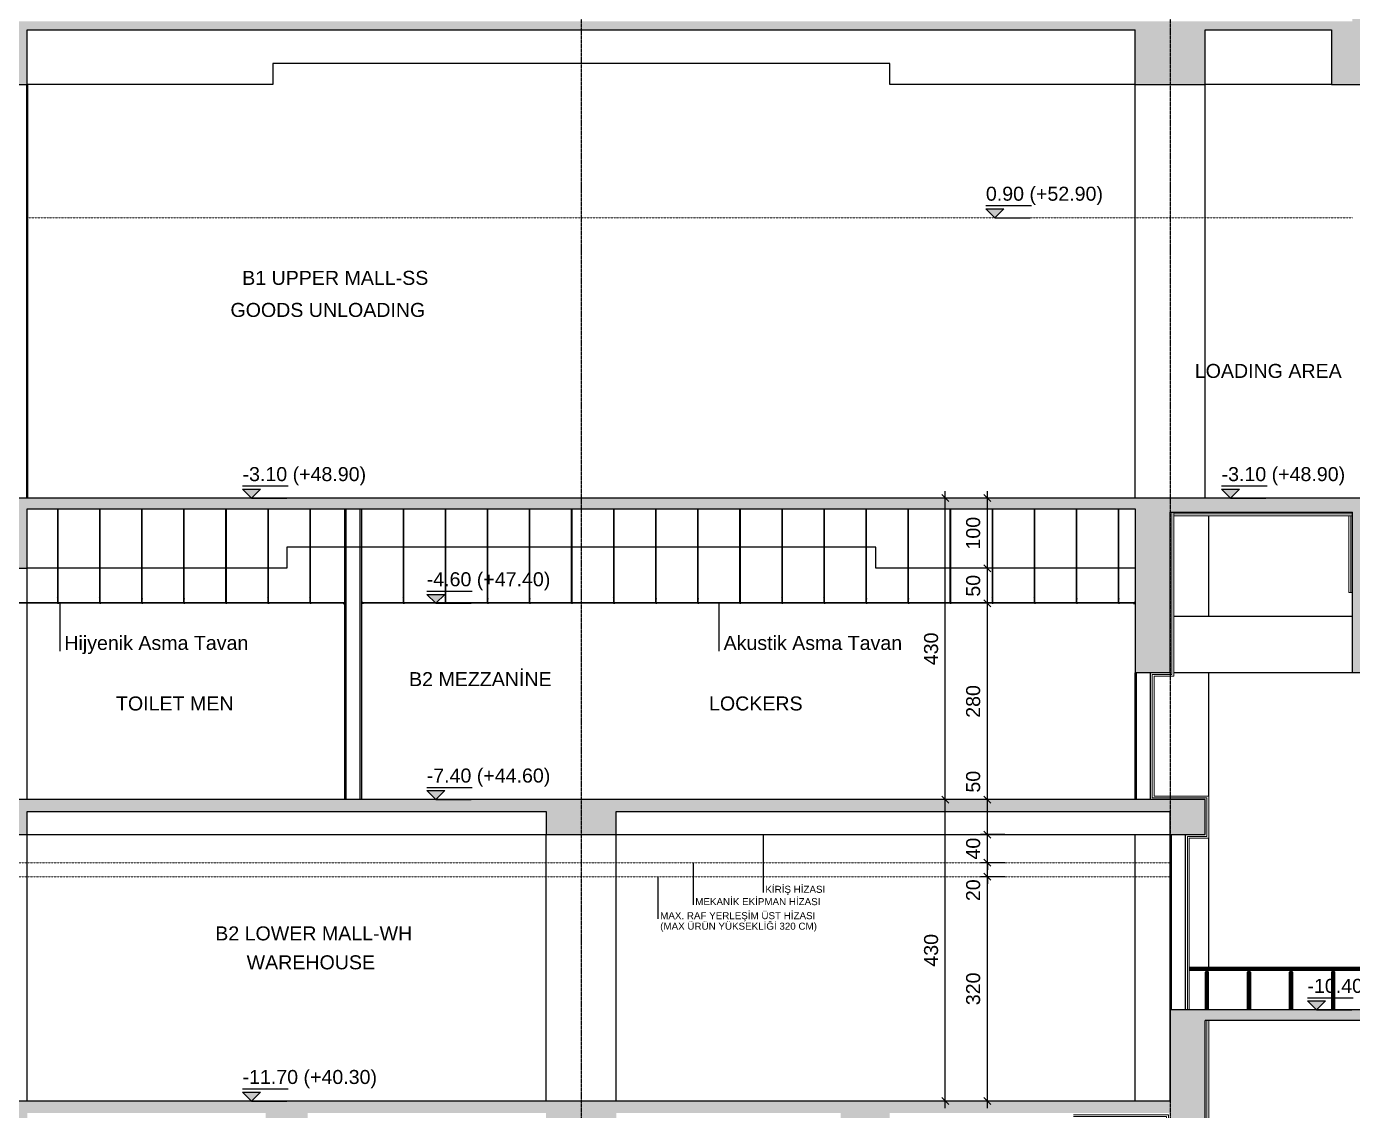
# Model space of a CAD drawing. Header units: centimetres. Extents: x -678439 to 71514, y -426864 to 8594.
# Drawn here: x 66765 to 68656, y 4026 to 5573 of the extents above; entities that cross this region are included whole.
import ezdxf

# ---------------------------------------------------------------- set-up
doc = ezdxf.new("R2010")
doc.units = ezdxf.units.CM
doc.header["$LTSCALE"] = 0.01
doc.header["$MEASUREMENT"] = 0
doc.header["$PDMODE"] = 3
for name, pattern in [('$0$CENTER', [50.8, 31.75, -6.35, 6.35, -6.35]), ('HIDDEN', [9.525, 6.35, -3.175]), ('K5LT_AXLED', [19.5, 15, -1.5, 1.5, -1.5])]:
    doc.linetypes.add(name, pattern=pattern)
doc.layers.get('0').update_dxf_attribs({"lineweight": 0})
doc.layers.get('DefPoints').update_dxf_attribs({"color": 200})
for name, color, linetype in [('$0$V-0_Axis', 8, '$0$CENTER'), ('AG-WALL-GASCONCRETE-20', 4, 'Continuous'), ('METAL', 122, 'Continuous'), ('SIVA', 151, 'Continuous'), ('V-0_Dimension', 1, 'Continuous'), ('V-0_Elevation_015', 103, 'Continuous'), ('V-0_Hatch_Concrete', 252, 'Continuous'), ('V-0_Notation_Level_500', 2, 'Continuous'), ('V-0_Text_Tr', 7, 'Continuous'), ('V-2_Column', 160, 'Continuous'), ('V-2_Wall', 4, 'Continuous')]:
    doc.layers.add(name, color=color, linetype=linetype)
for name, color, linetype, lineweight in [('AG-Insulation_Heat_Rockwool', 95, 'BATTING', 13), ('AG-Metal_Profile', 122, 'Continuous', 18), ('AR-HIDDEN', 9, 'HIDDEN', 18), ('kaplama', 30, 'Continuous', 40), ('kolon-gorunus', 151, 'Continuous', 40), ('TAV-AG-Acoustic', 1, 'Continuous', 0)]:
    doc.layers.add(name, color=color, linetype=linetype, lineweight=lineweight)
doc.styles.add('VIVA_100', font='arial.ttf', dxfattribs={"height": 20})
doc.linetypes.add('BATTING', pattern='A,0.0001,-0.1,[134,ltypeshp.shx,S=0.1,R=0,X=-0.1,Y=0],-0.2,[134,ltypeshp.shx,S=0.1,R=180,X=0.1,Y=0],-0.1', length=0.4001)
doc.dimstyles.new('VIVA_100', dxfattribs={"dimscale": 10, "dimtxt": 25, "dimasz": 1, "dimexe": 1, "dimexo": 1, "dimgap": 1, "dimtad": 1, "dimdec": 0, "dimzin": 3, "dimdsep": 46, "dimtxsty": 'VIVA_100', "dimblk": 'OBLIQUE', "dimcen": 0, "dimdle": 1, "dimclrd": 256, "dimclre": 256, "dimclrt": 256, "dimadec": 1, "dimazin": 0, "dimtfac": 0.75, "dimtdec": 0, "dimtix": 1, "dimtmove": 2, "dimatfit": 2, "dimldrblk": 'DOT', "dimfxlon": 1, "dimfrac": 1, "dimtolj": 1, "dimtzin": 0, "dimlwd": -1, "dimlwe": -1, "dimarcsym": 0})

# ---------------------------------------------------------------- blocks, each defined once
blk = doc.blocks.new('*U287')
blk.add_hatch(color=256).paths.add_polyline_path([(12.8, 12.8), (-12.8, 12.8), (0, 0)])
for p, q in [((-12.8, 17.4), (52.2, 17.4)), ((0, 0), (50.4, 0))]:
    blk.add_line(p, q)
blk.add_lwpolyline([(0, 0), (-12.8, 12.8), (12.8, 12.8)], close=True)
at = {"style": 'VIVA_100'}
blk.add_attdef('%%P0.00', (-12.8, 24.3), '', height=20, dxfattribs=at)
blk = doc.blocks.new('*U289')
blk.add_hatch(color=256).paths.add_polyline_path([(12.8, 12.8), (-12.8, 12.8), (0, 0)])
for p, q in [((-12.8, 17.4), (52.2, 17.4)), ((0, 0), (50.4, 0))]:
    blk.add_line(p, q)
blk.add_lwpolyline([(0, 0), (-12.8, 12.8), (12.8, 12.8)], close=True)
at = {"style": 'VIVA_100'}
blk.add_attdef('%%P0.00', (-12.8, 24.3), '', height=20, dxfattribs=at)
blk = doc.blocks.new('kot-a-a')
at = {"layer": 'V-0_Notation_Level_500', "transparency": 33554687}
for name, p, values in [('*U289', (12865.2, 5290), {'%%P0.00': '0.90 (+52.90)'}), ('*U287', (11805, 4890), {'%%P0.00': '-3.10 (+48.90)'}), ('*U287', (13201.3, 4890), {'%%P0.00': '-3.10 (+48.90)'}), ('*U287', (12067.7, 4740), {'%%P0.00': '-4.60 (+47.40)'}), ('*U287', (12067.7, 4460), {'%%P0.00': '-7.40 (+44.60)'}), ('*U287', (13323.8, 4160), {'%%P0.00': '-10.40 (+41.60)'}), ('*U287', (11805, 4030), {'%%P0.00': '-11.70 (+40.30)'})]:
    blk.add_blockref(name, p, dxfattribs=at).add_auto_attribs(values)
blk = doc.blocks.new('_OBLIQUE')
at = {"color": 0, "linetype": 'ByBlock'}
blk.add_line((-0.5, -0.5), (0.5, 0.5), dxfattribs=at)
blk = doc.blocks.new('*D273')
at = {"layer": 'DefPoints', "color": 0, "transparency": 16777216}
for p in [(68135, 4360), (68345.7, 4360), (68248.6, 4040)]:
    blk.add_point(p, dxfattribs=at)
at = {"layer": 'V-0_Dimension', "transparency": 16777216}
for p, q in [((68135, 4030), (68135, 4370)), ((68160, 4360), (68125, 4360)), ((68160, 4040), (68125, 4040))]:
    blk.add_line(p, q, dxfattribs=at)
at = {"layer": 'V-0_Dimension', "transparency": 16777216, "xscale": 10, "yscale": 10, "zscale": 10}
for p, rotation in [((68135, 4360), 90), ((68135, 4040), 270)]:
    blk.add_blockref('_OBLIQUE', p, dxfattribs=dict(at, rotation=rotation))
at = {"layer": 'V-0_Dimension', "transparency": 16777216, "insert": (68114.8, 4200), "char_height": 20, "attachment_point": 5, "rotation": 90, "style": 'VIVA_100'}
blk.add_mtext('\\A1;320 ', dxfattribs=at)
blk = doc.blocks.new('_DOT')
blk.add_line((-0.5, 0), (-1, 0))
at = {"const_width": 0.5}
blk.add_lwpolyline([(-0.25, 0, 1), (0.25, 0, 1)], format="xyb", close=True, dxfattribs=at)
blk = doc.blocks.new('*D274')
at = {"layer": 'DefPoints', "color": 0, "transparency": 16777216}
for p in [(68135, 4750), (68298.6, 4750), (68298.6, 4470)]:
    blk.add_point(p, dxfattribs=at)
at = {"layer": 'V-0_Dimension', "transparency": 16777216}
for p, q in [((68160, 4750), (68125, 4750)), ((68135, 4460), (68135, 4760)), ((68160, 4470), (68125, 4470))]:
    blk.add_line(p, q, dxfattribs=at)
at = {"layer": 'V-0_Dimension', "transparency": 16777216, "xscale": 10, "yscale": 10, "zscale": 10}
for p, rotation in [((68135, 4750), 90), ((68135, 4470), 270)]:
    blk.add_blockref('_OBLIQUE', p, dxfattribs=dict(at, rotation=rotation))
at = {"layer": 'V-0_Dimension', "transparency": 16777216, "insert": (68114.8, 4610), "char_height": 20, "attachment_point": 5, "rotation": 90, "style": 'VIVA_100'}
blk.add_mtext('\\A1;280 ', dxfattribs=at)
blk = doc.blocks.new('*D275')
at = {"layer": 'DefPoints', "color": 0, "transparency": 16777216}
for p in [(68135, 4800), (68345.7, 4800), (68298.6, 4750)]:
    blk.add_point(p, dxfattribs=at)
at = {"layer": 'V-0_Dimension', "transparency": 16777216}
for p, q in [((68135, 4740), (68135, 4810)), ((68160, 4800), (68125, 4800)), ((68160, 4750), (68125, 4750))]:
    blk.add_line(p, q, dxfattribs=at)
at = {"layer": 'V-0_Dimension', "transparency": 16777216, "xscale": 10, "yscale": 10, "zscale": 10}
for p, rotation in [((68135, 4800), 90), ((68135, 4750), 270)]:
    blk.add_blockref('_OBLIQUE', p, dxfattribs=dict(at, rotation=rotation))
at = {"layer": 'V-0_Dimension', "transparency": 16777216, "insert": (68114.8, 4775), "char_height": 20, "attachment_point": 5, "rotation": 90, "style": 'VIVA_100'}
blk.add_mtext('\\A1;50 ', dxfattribs=at)
blk = doc.blocks.new('*D276')
at = {"layer": 'DefPoints', "color": 0, "transparency": 16777216}
for p in [(68135, 4900), (68248.6, 4900), (68345.7, 4800)]:
    blk.add_point(p, dxfattribs=at)
at = {"layer": 'V-0_Dimension', "transparency": 16777216}
for p, q in [((68160, 4900), (68125, 4900)), ((68135, 4790), (68135, 4910)), ((68160, 4800), (68125, 4800))]:
    blk.add_line(p, q, dxfattribs=at)
at = {"layer": 'V-0_Dimension', "transparency": 16777216, "xscale": 10, "yscale": 10, "zscale": 10}
for p, rotation in [((68135, 4900), 90), ((68135, 4800), 270)]:
    blk.add_blockref('_OBLIQUE', p, dxfattribs=dict(at, rotation=rotation))
at = {"layer": 'V-0_Dimension', "transparency": 16777216, "insert": (68114.8, 4850), "char_height": 20, "attachment_point": 5, "rotation": 90, "style": 'VIVA_100'}
blk.add_mtext('\\A1;100 ', dxfattribs=at)
blk = doc.blocks.new('*D277')
at = {"layer": 'DefPoints', "color": 0, "transparency": 16777216}
for p in [(68135, 4380), (68298.6, 4380), (68345.7, 4360)]:
    blk.add_point(p, dxfattribs=at)
at = {"layer": 'V-0_Dimension', "transparency": 16777216}
for p, q in [((68135, 4380), (68135, 4390)), ((68160, 4380), (68125, 4380)), ((68135, 4360), (68135, 4380)), ((68160, 4360), (68125, 4360)), ((68135, 4360), (68135, 4350))]:
    blk.add_line(p, q, dxfattribs=at)
at = {"layer": 'V-0_Dimension', "transparency": 16777216, "xscale": 10, "yscale": 10, "zscale": 10}
for p, rotation in [((68135, 4380), 270), ((68135, 4360), 90)]:
    blk.add_blockref('_OBLIQUE', p, dxfattribs=dict(at, rotation=rotation))
at = {"layer": 'V-0_Dimension', "transparency": 16777216, "insert": (68114.8, 4340.7), "char_height": 20, "attachment_point": 5, "rotation": 90, "style": 'VIVA_100'}
blk.add_mtext('\\A1;20 ', dxfattribs=at)
blk = doc.blocks.new('*D278')
at = {"layer": 'DefPoints', "color": 0, "transparency": 16777216}
for p in [(68135, 4470), (68298.6, 4470), (68298.6, 4420)]:
    blk.add_point(p, dxfattribs=at)
at = {"layer": 'V-0_Dimension', "transparency": 16777216}
for p, q in [((68160, 4470), (68125, 4470)), ((68135, 4410), (68135, 4480)), ((68160, 4420), (68125, 4420))]:
    blk.add_line(p, q, dxfattribs=at)
at = {"layer": 'V-0_Dimension', "transparency": 16777216, "xscale": 10, "yscale": 10, "zscale": 10}
for p, rotation in [((68135, 4470), 90), ((68135, 4420), 270)]:
    blk.add_blockref('_OBLIQUE', p, dxfattribs=dict(at, rotation=rotation))
at = {"layer": 'V-0_Dimension', "transparency": 16777216, "insert": (68114.8, 4495.5), "char_height": 20, "attachment_point": 5, "rotation": 90, "style": 'VIVA_100'}
blk.add_mtext('\\A1;50 ', dxfattribs=at)
blk = doc.blocks.new('*D279')
at = {"layer": 'DefPoints', "color": 0, "transparency": 16777216}
for p in [(68075, 4470), (68142.5, 4470), (68188.6, 4040)]:
    blk.add_point(p, dxfattribs=at)
at = {"layer": 'V-0_Dimension', "transparency": 16777216}
for p, q in [((68100, 4470), (68065, 4470)), ((68075, 4030), (68075, 4480)), ((68100, 4040), (68065, 4040))]:
    blk.add_line(p, q, dxfattribs=at)
at = {"layer": 'V-0_Dimension', "transparency": 16777216, "xscale": 10, "yscale": 10, "zscale": 10}
for p, rotation in [((68075, 4470), 90), ((68075, 4040), 270)]:
    blk.add_blockref('_OBLIQUE', p, dxfattribs=dict(at, rotation=rotation))
at = {"layer": 'V-0_Dimension', "transparency": 16777216, "insert": (68054.8, 4255), "char_height": 20, "attachment_point": 5, "rotation": 90, "style": 'VIVA_100'}
blk.add_mtext('\\A1;430 ', dxfattribs=at)
blk = doc.blocks.new('*D280')
at = {"layer": 'DefPoints', "color": 0, "transparency": 16777216}
for p in [(68075, 4900), (68142.5, 4900), (68188.6, 4470)]:
    blk.add_point(p, dxfattribs=at)
at = {"layer": 'V-0_Dimension', "transparency": 16777216}
for p, q in [((68100, 4900), (68065, 4900)), ((68075, 4460), (68075, 4910)), ((68100, 4470), (68065, 4470))]:
    blk.add_line(p, q, dxfattribs=at)
at = {"layer": 'V-0_Dimension', "transparency": 16777216, "xscale": 10, "yscale": 10, "zscale": 10}
for p, rotation in [((68075, 4900), 90), ((68075, 4470), 270)]:
    blk.add_blockref('_OBLIQUE', p, dxfattribs=dict(at, rotation=rotation))
at = {"layer": 'V-0_Dimension', "transparency": 16777216, "insert": (68054.8, 4685), "char_height": 20, "attachment_point": 5, "rotation": 90, "style": 'VIVA_100'}
blk.add_mtext('\\A1;430 ', dxfattribs=at)
blk = doc.blocks.new('*D272')
at = {"layer": 'DefPoints', "color": 0, "transparency": 16777216}
for p in [(68135, 4420), (68345.7, 4420), (68345.7, 4380)]:
    blk.add_point(p, dxfattribs=at)
at = {"layer": 'V-0_Dimension', "transparency": 16777216}
for p, q in [((68135, 4420), (68135, 4430)), ((68160, 4420), (68125, 4420)), ((68135, 4380), (68135, 4420)), ((68160, 4380), (68125, 4380)), ((68135, 4380), (68135, 4370))]:
    blk.add_line(p, q, dxfattribs=at)
at = {"layer": 'V-0_Dimension', "transparency": 16777216, "xscale": 10, "yscale": 10, "zscale": 10}
for p, rotation in [((68135, 4420), 270), ((68135, 4380), 90)]:
    blk.add_blockref('_OBLIQUE', p, dxfattribs=dict(at, rotation=rotation))
at = {"layer": 'V-0_Dimension', "transparency": 16777216, "insert": (68114.8, 4400), "char_height": 20, "attachment_point": 5, "rotation": 90, "style": 'VIVA_100'}
blk.add_mtext('\\A1;40 ', dxfattribs=at)

msp = doc.modelspace()

# ---------------------------------------------------------------- hatches: boundary and pattern name
at = {"layer": 'V-0_Hatch_Concrete', "transparency": 33554534}
h = msp.add_hatch(color=256, dxfattribs=at)
h.dxf.hatch_style = 1
h.paths.add_polyline_path([(61195.7, 5565), (62465.7, 5565), (62465.7, 5490), (62515.7, 5490), (62565.7, 5490), (62565.7, 5565), (64145.7, 5565), (64145.7, 5490), (64245.7, 5490), (64245.7, 5565), (65825.7, 5565), (65825.7, 5490), (65925.7, 5490), (65925.7, 5565), (66665.7, 5565), (66665.7, 5490), (66765.7, 5490), (66765.7, 5568), (68345.7, 5568), (68345.7, 5490), (68445.7, 5490), (68445.7, 5568), (68625.7, 5568), (68625.7, 5490), (68675.7, 5490), (68675.7, 5645), (68655.7, 5645), (68655.7, 5580), (64145.7, 5580), (61095.7, 5580), (61095.7, 5490), (61195.7, 5490)])
h.paths.add_polyline_path([(61195.7, 5285), (59652.6, 5285), (59652.6, 5268), (60406.2, 5268), (60406.2, 5215), (60486.2, 5215), (60486.2, 5268), (60795.7, 5268), (60795.7, 5215), (60875.7, 5215), (60875.7, 5268), (61095.7, 5268), (61095.7, 5215), (61195.7, 5215)])
h.paths.add_polyline_path([(61195.7, 4640), (59652.6, 4640), (59652.6, 4620), (60406.2, 4620), (60406.2, 4570), (60486.2, 4570), (60486.2, 4620), (60795.7, 4620), (60795.7, 4570), (60875.7, 4570), (60875.7, 4620), (61095.7, 4620), (61095.7, 4570), (61195.7, 4570)])
h = msp.add_hatch(color=256, dxfattribs=at)
h.dxf.hatch_style = 1
h.paths.add_polyline_path([(65825.7, 4885), (64245.7, 4885), (64245.7, 4800), (64145.7, 4800), (64145.7, 4885), (62565.7, 4885), (62565.7, 4800), (62465.7, 4800), (62465.7, 4885), (61195.7, 4885), (61195.7, 4830), (61095.7, 4830), (61095.7, 4900), (68143.8, 4900), (68143.8, 4885), (66765.7, 4885), (66765.7, 4800), (66665.7, 4800), (66665.7, 4883), (65925.7, 4883), (65925.7, 4800), (65825.7, 4800)])
h = msp.add_hatch(color=256, dxfattribs=at)
h.dxf.hatch_style = 1
h.paths.add_polyline_path([(70181.2, 4309.3), (70141.2, 4309.3), (70141.2, 3917.7), (70181.2, 3917.7)])
h.paths.add_polyline_path([(70181.2, 4731), (68675.7, 4731), (68675.7, 4900), (68655.7, 4900), (68143.8, 4900), (68143.8, 4885), (68345.7, 4885), (68345.7, 4651), (68395.7, 4651), (68395.7, 4880), (68655.7, 4880), (68655.7, 4651), (68755.7, 4651), (68755.7, 4714), (69195.7, 4714), (69195.7, 4651), (69295.7, 4651), (69295.7, 4714), (70101.2, 4714), (70101.2, 4651), (70141.2, 4651), (70141.2, 4309.3), (70181.2, 4309.3)])
h = msp.add_hatch(color=256, dxfattribs=at)
h.dxf.hatch_style = 1
h.paths.add_polyline_path([(67605.7, 4453), (68395.7, 4453), (68395.7, 4420), (68445.7, 4420), (68445.7, 4470), (66665.7, 4470), (66665.7, 4420), (66765.7, 4420), (66765.7, 4453), (67505.7, 4453), (67505.7, 4420), (67605.7, 4420)])
h = msp.add_hatch(color=256, dxfattribs=at)
h.dxf.hatch_style = 1
h.paths.add_polyline_path([(64245.7, 3702), (64995.7, 3702), (64995.7, 3670), (65075.7, 3670), (65075.7, 3702), (65825.7, 3702), (65825.7, 3670), (65925.7, 3670), (65925.7, 3702), (66665.7, 3702), (66665.7, 3670), (66765.7, 3670), (66765.7, 3702), (67515.7, 3702), (67515.7, 3670), (67595.7, 3670), (67595.7, 3702), (68345.7, 3702), (68345.7, 3670), (68445.7, 3670), (68445.7, 3703), (68682.7, 3703), (68682.7, 3670), (68722.7, 3670), (68722.7, 3720), (62465.7, 3720), (62465.7, 3670), (62565.7, 3670), (62565.7, 3702), (63305.7, 3702), (63305.7, 3670), (63405.7, 3670), (63405.7, 3702), (64145.7, 3702), (64145.7, 3670), (64245.7, 3670)])
h.paths.add_polyline_path([(64245.7, 4023), (64585.7, 4023), (64585.7, 3970), (64645.7, 3970), (64645.7, 4023), (64985.7, 4023), (64985.7, 3970), (65085.7, 3970), (65085.7, 4023), (65425.7, 4023), (65425.7, 3970), (65485.7, 3970), (65485.7, 4023), (65825.7, 4023), (65825.7, 3970), (65925.7, 3970), (65925.7, 4023), (66265.7, 4023), (66265.7, 3970), (66325.7, 3970), (66325.7, 4023), (66665.7, 4023), (66665.7, 3970), (66765.7, 3970), (66765.7, 4023), (67105.7, 4023), (67105.7, 3970), (67165.7, 3970), (67165.7, 4023), (67505.7, 4023), (67505.7, 3970), (67605.7, 3970), (67605.7, 4023), (67925.7, 4023), (67925.7, 3970), (67995.7, 3970), (67995.7, 4023), (68395.7, 4023), (68395.7, 3970), (68445.7, 3970), (68445.7, 4155), (69172.7, 4155), (69172.7, 4090), (69272.7, 4090), (69272.7, 4150), (69588.7, 4150), (69588.7, 4090), (69628.7, 4090), (69628.7, 4170), (69205.7, 4170), (68395.7, 4170), (68395.7, 4040), (59652.6, 4040), (59652.6, 4023), (60406.2, 4023), (60406.2, 3970), (60486.2, 3970), (60486.2, 4023), (60795.7, 4023), (60795.7, 3970), (60875.7, 3970), (60875.7, 4023), (61095.7, 4023), (61095.7, 3970), (61195.7, 3970), (61195.7, 4023), (61625.7, 4023), (61625.7, 3970), (61725.7, 3970), (61725.7, 4023), (62090.7, 4023), (62090.7, 3970), (62150.7, 3970), (62150.7, 4023), (62465.7, 4023), (62465.7, 3970), (62515.7, 3970), (62565.7, 3970), (62565.7, 4023), (62905.7, 4023), (62905.7, 3970), (62965.7, 3970), (62965.7, 4022), (63305.7, 4022), (63305.7, 3970), (63405.7, 3970), (63405.7, 4023), (63745.7, 4023), (63745.7, 3970), (63805.7, 3970), (63805.7, 4023), (64145.7, 4023), (64145.7, 3970), (64245.7, 3970)])

# ---------------------------------------------------------------- linework, layer by layer
at = {"layer": '$0$V-0_Axis'}
for p, q in [((67555.7, 8337.5), (67555.7, 1410)), ((68395.7, 8337.5), (68395.7, 1410))]:
    msp.add_line(p, q, dxfattribs=at)
at = {"layer": 'AG-Insulation_Heat_Rockwool', "linetype": 'Continuous', "ltscale": 1.2}
msp.add_line((68655.7, 4765.4), (68650.7, 4765.4), dxfattribs=at)
at = {"layer": 'AG-Insulation_Heat_Rockwool', "ltscale": 0.6}
for points in [[(68398.2, 4880), (68398.2, 4648.5), (68370.2, 4648.5), (68370.2, 4472.5), (68448.2, 4472.5)], [(68655.7, 4877.5), (68400.7, 4877.5)], [(68653.2, 4875), (68653.2, 4765.4)], [(68420.2, 4170), (68420.2, 4417.5), (68448.2, 4417.5), (68448.2, 4472.5)], [(68257.7, 4020.5), (68393.2, 4020.5), (68393.2, 3967.5), (68448.2, 3967.5), (68448.2, 4155)]]:
    msp.add_lwpolyline(points, dxfattribs=at)
at = {"layer": 'AG-Insulation_Heat_Rockwool', "linetype": 'Continuous', "ltscale": 1.2}
for points in [[(68400.7, 4880), (68400.7, 4646), (68372.7, 4646), (68372.7, 4475), (68450.7, 4475)], [(68655.7, 4875), (68400.7, 4875)], [(68650.7, 4875), (68650.7, 4765.4)], [(68422.7, 4170), (68422.7, 4415), (68450.7, 4415), (68450.7, 4475)], [(68450.7, 4155), (68450.7, 3965), (68390.7, 3965), (68390.7, 4018), (68257.7, 4018)]]:
    msp.add_lwpolyline(points, dxfattribs=at)
at = {"layer": 'AG-Metal_Profile'}
for points in [[(66809, 4749.9), (66809, 4750), (66809.7, 4750), (66809.7, 4751.4), (66809.8, 4751.4), (66809.8, 4750), (66810.5, 4750), (66810.5, 4749.9)], [(66869, 4749.9), (66869, 4750), (66869.7, 4750), (66869.7, 4751.4), (66869.8, 4751.4), (66869.8, 4750), (66870.5, 4750), (66870.5, 4749.9)], [(66929, 4749.9), (66929, 4750), (66929.7, 4750), (66929.7, 4751.4), (66929.8, 4751.4), (66929.8, 4750), (66930.5, 4750), (66930.5, 4749.9)], [(66989, 4749.9), (66989, 4750), (66989.7, 4750), (66989.7, 4751.4), (66989.8, 4751.4), (66989.8, 4750), (66990.5, 4750), (66990.5, 4749.9)], [(67049, 4749.9), (67049, 4750), (67049.7, 4750), (67049.7, 4751.4), (67049.8, 4751.4), (67049.8, 4750), (67050.5, 4750), (67050.5, 4749.9)], [(67109, 4749.9), (67109, 4750), (67109.7, 4750), (67109.7, 4751.4), (67109.8, 4751.4), (67109.8, 4750), (67110.5, 4750), (67110.5, 4749.9)], [(67169, 4749.9), (67169, 4750), (67169.7, 4750), (67169.7, 4751.4), (67169.8, 4751.4), (67169.8, 4750), (67170.5, 4750), (67170.5, 4749.9)], [(67302, 4749.9), (67302, 4750), (67302.7, 4750), (67302.7, 4751.4), (67302.8, 4751.4), (67302.8, 4750), (67303.5, 4750), (67303.5, 4749.9)], [(67362, 4749.9), (67362, 4750), (67362.7, 4750), (67362.7, 4751.4), (67362.8, 4751.4), (67362.8, 4750), (67363.5, 4750), (67363.5, 4749.9)], [(67422, 4749.9), (67422, 4750), (67422.7, 4750), (67422.7, 4751.4), (67422.8, 4751.4), (67422.8, 4750), (67423.5, 4750), (67423.5, 4749.9)], [(67482, 4749.9), (67482, 4750), (67482.7, 4750), (67482.7, 4751.4), (67482.8, 4751.4), (67482.8, 4750), (67483.5, 4750), (67483.5, 4749.9)], [(67542, 4749.9), (67542, 4750), (67542.7, 4750), (67542.7, 4751.4), (67542.8, 4751.4), (67542.8, 4750), (67543.5, 4750), (67543.5, 4749.9)], [(67602, 4749.9), (67602, 4750), (67602.7, 4750), (67602.7, 4751.4), (67602.8, 4751.4), (67602.8, 4750), (67603.5, 4750), (67603.5, 4749.9)], [(67662, 4749.9), (67662, 4750), (67662.7, 4750), (67662.7, 4751.4), (67662.8, 4751.4), (67662.8, 4750), (67663.5, 4750), (67663.5, 4749.9)], [(67722, 4749.9), (67722, 4750), (67722.7, 4750), (67722.7, 4751.4), (67722.8, 4751.4), (67722.8, 4750), (67723.5, 4750), (67723.5, 4749.9)], [(67782, 4749.9), (67782, 4750), (67782.7, 4750), (67782.7, 4751.4), (67782.8, 4751.4), (67782.8, 4750), (67783.5, 4750), (67783.5, 4749.9)], [(67842, 4749.9), (67842, 4750), (67842.7, 4750), (67842.7, 4751.4), (67842.8, 4751.4), (67842.8, 4750), (67843.5, 4750), (67843.5, 4749.9)], [(67902, 4749.9), (67902, 4750), (67902.7, 4750), (67902.7, 4751.4), (67902.8, 4751.4), (67902.8, 4750), (67903.5, 4750), (67903.5, 4749.9)], [(67962, 4749.9), (67962, 4750), (67962.7, 4750), (67962.7, 4751.4), (67962.8, 4751.4), (67962.8, 4750), (67963.5, 4750), (67963.5, 4749.9)], [(68022, 4749.9), (68022, 4750), (68022.7, 4750), (68022.7, 4751.4), (68022.8, 4751.4), (68022.8, 4750), (68023.5, 4750), (68023.5, 4749.9)], [(68082, 4749.9), (68082, 4750), (68082.7, 4750), (68082.7, 4751.4), (68082.8, 4751.4), (68082.8, 4750), (68083.5, 4750), (68083.5, 4749.9)], [(68142, 4749.9), (68142, 4750), (68142.7, 4750), (68142.7, 4751.4), (68142.8, 4751.4), (68142.8, 4750), (68143.5, 4750), (68143.5, 4749.9)], [(68202, 4749.9), (68202, 4750), (68202.7, 4750), (68202.7, 4751.4), (68202.8, 4751.4), (68202.8, 4750), (68203.5, 4750), (68203.5, 4749.9)], [(68262, 4749.9), (68262, 4750), (68262.7, 4750), (68262.7, 4751.4), (68262.8, 4751.4), (68262.8, 4750), (68263.5, 4750), (68263.5, 4749.9)], [(68322, 4749.9), (68322, 4750), (68322.7, 4750), (68322.7, 4751.4), (68322.8, 4751.4), (68322.8, 4750), (68323.5, 4750), (68323.5, 4749.9)]]:
    msp.add_lwpolyline(points, close=True, dxfattribs=at)
at = {"layer": 'AG-WALL-GASCONCRETE-20', "ltscale": 2.5}
for p, q in [((68347.7, 4470), (68347.7, 4651)), ((68367.7, 4470), (68367.7, 4651)), ((68397.7, 4170), (68397.7, 4420)), ((68417.7, 4170), (68417.7, 4420))]:
    msp.add_line(p, q, dxfattribs=at)
at = {"layer": 'AR-HIDDEN', "color": 1, "linetype": 'K5LT_AXLED', "transparency": 33554687}
msp.add_line((66665.7, 4380), (68395.7, 4380), dxfattribs=at)
at = {"layer": 'AR-HIDDEN', "linetype": 'K5LT_AXLED', "transparency": 33554687}
msp.add_line((66665.7, 4360), (68395.7, 4360), dxfattribs=at)
at = {"layer": 'AR-HIDDEN', "color": 1, "linetype": 'K5LT_AXLED', "transparency": 33554687}
msp.add_lwpolyline([(66765.7, 5300), (68655.7, 5300)], dxfattribs=at)
at = {"layer": 'kaplama', "ltscale": 200, "transparency": 33554687}
for p, q in [((69608.7, 4230), (68422.7, 4230)), ((69608.7, 4227), (68422.7, 4227))]:
    msp.add_line(p, q, dxfattribs=at)
for points in [[(68446.6, 4170), (68446.6, 4224), (68449.6, 4224), (68449.6, 4170)], [(68447.6, 4224), (68447.6, 4227), (68448.6, 4227), (68448.6, 4224), (68447.6, 4224)], [(68506.6, 4170), (68506.6, 4224), (68509.6, 4224), (68509.6, 4170)], [(68507.6, 4224), (68507.6, 4227), (68508.6, 4227), (68508.6, 4224), (68507.6, 4224)], [(68566.6, 4170), (68566.6, 4224), (68569.6, 4224), (68569.6, 4170)], [(68567.6, 4224), (68567.6, 4227), (68568.6, 4227), (68568.6, 4224), (68567.6, 4224)], [(68626.6, 4170), (68626.6, 4224), (68629.6, 4224), (68629.6, 4170)], [(68627.6, 4224), (68627.6, 4227), (68628.6, 4227), (68628.6, 4224), (68627.6, 4224)]]:
    msp.add_lwpolyline(points, dxfattribs=at)
at = {"layer": 'kolon-gorunus', "ltscale": 0.3, "transparency": 33554687}
msp.add_line((66765.7, 4900), (66765.7, 5490), dxfattribs=at)
at = {"layer": 'METAL', "color": 9}
for p, q in [((66809.1, 4752.3), (66809.1, 4885)), ((66809.2, 4885), (66809.2, 4752.3)), ((66869.1, 4752.3), (66869.1, 4885)), ((66869.2, 4885), (66869.2, 4752.3)), ((66929.1, 4752.3), (66929.1, 4885)), ((66929.2, 4885), (66929.2, 4752.3)), ((66989.1, 4752.3), (66989.1, 4885)), ((66989.2, 4885), (66989.2, 4752.3)), ((67049.1, 4752.3), (67049.1, 4885)), ((67049.2, 4885), (67049.2, 4752.3)), ((67109.1, 4752.3), (67109.1, 4885)), ((67109.2, 4885), (67109.2, 4752.3)), ((67169.1, 4752.3), (67169.1, 4885)), ((67169.2, 4885), (67169.2, 4752.3)), ((67302.1, 4752.3), (67302.1, 4885)), ((67302.2, 4885), (67302.2, 4752.3)), ((67362.1, 4752.3), (67362.1, 4885)), ((67362.2, 4885), (67362.2, 4752.3)), ((67422.1, 4752.3), (67422.1, 4885)), ((67422.2, 4885), (67422.2, 4752.3)), ((67482.1, 4752.3), (67482.1, 4885)), ((67482.2, 4885), (67482.2, 4752.3)), ((67542.1, 4752.3), (67542.1, 4885)), ((67542.2, 4885), (67542.2, 4752.3)), ((67602.1, 4752.3), (67602.1, 4885)), ((67602.2, 4885), (67602.2, 4752.3)), ((67662.1, 4752.3), (67662.1, 4885)), ((67662.2, 4885), (67662.2, 4752.3)), ((67722.1, 4752.3), (67722.1, 4885)), ((67722.2, 4885), (67722.2, 4752.3)), ((67782.1, 4752.3), (67782.1, 4885)), ((67782.2, 4885), (67782.2, 4752.3)), ((67842.1, 4752.3), (67842.1, 4885)), ((67842.2, 4885), (67842.2, 4752.3)), ((67902.1, 4752.3), (67902.1, 4885)), ((67902.2, 4885), (67902.2, 4752.3)), ((67962.1, 4752.3), (67962.1, 4885)), ((67962.2, 4885), (67962.2, 4752.3)), ((68022.1, 4752.3), (68022.1, 4885)), ((68022.2, 4885), (68022.2, 4752.3)), ((68082.1, 4752.3), (68082.1, 4885)), ((68082.2, 4885), (68082.2, 4752.3)), ((68142.1, 4752.3), (68142.1, 4885)), ((68142.2, 4885), (68142.2, 4752.3)), ((68202.1, 4752.3), (68202.1, 4885)), ((68202.2, 4885), (68202.2, 4752.3)), ((68262.1, 4752.3), (68262.1, 4885)), ((68262.2, 4885), (68262.2, 4752.3)), ((68322.1, 4752.3), (68322.1, 4885)), ((68322.2, 4885), (68322.2, 4752.3)), ((66809.4, 4750.4), (66809.4, 4757.6)), ((66809.5, 4750.4), (66809.5, 4757.6)), ((66869.4, 4750.4), (66869.4, 4757.6)), ((66869.5, 4750.4), (66869.5, 4757.6)), ((66929.4, 4750.4), (66929.4, 4757.6)), ((66929.5, 4750.4), (66929.5, 4757.6)), ((66989.4, 4750.4), (66989.4, 4757.6)), ((66989.5, 4750.4), (66989.5, 4757.6)), ((67049.4, 4750.4), (67049.4, 4757.6)), ((67049.5, 4750.4), (67049.5, 4757.6)), ((67109.4, 4750.4), (67109.4, 4757.6)), ((67109.5, 4750.4), (67109.5, 4757.6)), ((67169.4, 4750.4), (67169.4, 4757.6)), ((67169.5, 4750.4), (67169.5, 4757.6)), ((67302.4, 4750.4), (67302.4, 4757.6)), ((67302.5, 4750.4), (67302.5, 4757.6)), ((67362.4, 4750.4), (67362.4, 4757.6)), ((67362.5, 4750.4), (67362.5, 4757.6)), ((67422.4, 4750.4), (67422.4, 4757.6)), ((67422.5, 4750.4), (67422.5, 4757.6)), ((67482.4, 4750.4), (67482.4, 4757.6)), ((67482.5, 4750.4), (67482.5, 4757.6)), ((67542.4, 4750.4), (67542.4, 4757.6)), ((67542.5, 4750.4), (67542.5, 4757.6)), ((67602.4, 4750.4), (67602.4, 4757.6)), ((67602.5, 4750.4), (67602.5, 4757.6)), ((67662.4, 4750.4), (67662.4, 4757.6)), ((67662.5, 4750.4), (67662.5, 4757.6)), ((67722.4, 4750.4), (67722.4, 4757.6)), ((67722.5, 4750.4), (67722.5, 4757.6)), ((67782.4, 4750.4), (67782.4, 4757.6)), ((67782.5, 4750.4), (67782.5, 4757.6)), ((67842.4, 4750.4), (67842.4, 4757.6)), ((67842.5, 4750.4), (67842.5, 4757.6)), ((67902.4, 4750.4), (67902.4, 4757.6)), ((67902.5, 4750.4), (67902.5, 4757.6)), ((67962.4, 4750.4), (67962.4, 4757.6)), ((67962.5, 4750.4), (67962.5, 4757.6)), ((68022.4, 4750.4), (68022.4, 4757.6)), ((68022.5, 4750.4), (68022.5, 4757.6)), ((68082.4, 4750.4), (68082.4, 4757.6)), ((68082.5, 4750.4), (68082.5, 4757.6)), ((68142.4, 4750.4), (68142.4, 4757.6)), ((68142.5, 4750.4), (68142.5, 4757.6)), ((68202.4, 4750.4), (68202.4, 4757.6)), ((68202.5, 4750.4), (68202.5, 4757.6)), ((68262.4, 4750.4), (68262.4, 4757.6)), ((68262.5, 4750.4), (68262.5, 4757.6)), ((68322.4, 4750.4), (68322.4, 4757.6)), ((68322.5, 4750.4), (68322.5, 4757.6))]:
    msp.add_line(p, q, dxfattribs=at)
at = {"layer": 'METAL'}
for points in [[(66808.7, 4755.2), (66808.7, 4755.2), (66809.4, 4755.9), (66809.4, 4756.9), (66808.7, 4757.6), (66808.7, 4757.6), (66809.4, 4756.9), (66809.4, 4755.9)], [(66868.7, 4755.2), (66868.7, 4755.2), (66869.4, 4755.9), (66869.4, 4756.9), (66868.7, 4757.6), (66868.7, 4757.6), (66869.4, 4756.9), (66869.4, 4755.9)], [(66928.7, 4755.2), (66928.7, 4755.2), (66929.4, 4755.9), (66929.4, 4756.9), (66928.7, 4757.6), (66928.7, 4757.6), (66929.4, 4756.9), (66929.4, 4755.9)], [(66988.7, 4755.2), (66988.7, 4755.2), (66989.4, 4755.9), (66989.4, 4756.9), (66988.7, 4757.6), (66988.7, 4757.6), (66989.4, 4756.9), (66989.4, 4755.9)], [(67048.7, 4755.2), (67048.7, 4755.2), (67049.4, 4755.9), (67049.4, 4756.9), (67048.7, 4757.6), (67048.7, 4757.6), (67049.4, 4756.9), (67049.4, 4755.9)], [(67108.7, 4755.2), (67108.7, 4755.2), (67109.4, 4755.9), (67109.4, 4756.9), (67108.7, 4757.6), (67108.7, 4757.6), (67109.4, 4756.9), (67109.4, 4755.9)], [(67168.7, 4755.2), (67168.7, 4755.2), (67169.4, 4755.9), (67169.4, 4756.9), (67168.7, 4757.6), (67168.7, 4757.6), (67169.4, 4756.9), (67169.4, 4755.9)], [(67216.2, 4749.9), (67218.7, 4749.9), (67218.7, 4752.4), (67218.6, 4752.4), (67218.6, 4750), (67216.2, 4750)], [(67245.2, 4749.9), (67242.7, 4749.9), (67242.7, 4752.4), (67242.8, 4752.4), (67242.8, 4750), (67245.2, 4750)], [(67301.7, 4755.2), (67301.7, 4755.2), (67302.4, 4755.9), (67302.4, 4756.9), (67301.7, 4757.6), (67301.7, 4757.6), (67302.4, 4756.9), (67302.4, 4755.9)], [(67361.7, 4755.2), (67361.7, 4755.2), (67362.4, 4755.9), (67362.4, 4756.9), (67361.7, 4757.6), (67361.7, 4757.6), (67362.4, 4756.9), (67362.4, 4755.9)], [(67421.7, 4755.2), (67421.7, 4755.2), (67422.4, 4755.9), (67422.4, 4756.9), (67421.7, 4757.6), (67421.7, 4757.6), (67422.4, 4756.9), (67422.4, 4755.9)], [(67481.7, 4755.2), (67481.7, 4755.2), (67482.4, 4755.9), (67482.4, 4756.9), (67481.7, 4757.6), (67481.7, 4757.6), (67482.4, 4756.9), (67482.4, 4755.9)], [(67541.7, 4755.2), (67541.7, 4755.2), (67542.4, 4755.9), (67542.4, 4756.9), (67541.7, 4757.6), (67541.7, 4757.6), (67542.4, 4756.9), (67542.4, 4755.9)], [(67601.7, 4755.2), (67601.7, 4755.2), (67602.4, 4755.9), (67602.4, 4756.9), (67601.7, 4757.6), (67601.7, 4757.6), (67602.4, 4756.9), (67602.4, 4755.9)], [(67661.7, 4755.2), (67661.7, 4755.2), (67662.4, 4755.9), (67662.4, 4756.9), (67661.7, 4757.6), (67661.7, 4757.6), (67662.4, 4756.9), (67662.4, 4755.9)], [(67721.7, 4755.2), (67721.7, 4755.2), (67722.4, 4755.9), (67722.4, 4756.9), (67721.7, 4757.6), (67721.7, 4757.6), (67722.4, 4756.9), (67722.4, 4755.9)], [(67781.7, 4755.2), (67781.7, 4755.2), (67782.4, 4755.9), (67782.4, 4756.9), (67781.7, 4757.6), (67781.7, 4757.6), (67782.4, 4756.9), (67782.4, 4755.9)], [(67841.7, 4755.2), (67841.7, 4755.2), (67842.4, 4755.9), (67842.4, 4756.9), (67841.7, 4757.6), (67841.7, 4757.6), (67842.4, 4756.9), (67842.4, 4755.9)], [(67901.7, 4755.2), (67901.7, 4755.2), (67902.4, 4755.9), (67902.4, 4756.9), (67901.7, 4757.6), (67901.7, 4757.6), (67902.4, 4756.9), (67902.4, 4755.9)], [(67961.7, 4755.2), (67961.7, 4755.2), (67962.4, 4755.9), (67962.4, 4756.9), (67961.7, 4757.6), (67961.7, 4757.6), (67962.4, 4756.9), (67962.4, 4755.9)], [(68021.7, 4755.2), (68021.7, 4755.2), (68022.4, 4755.9), (68022.4, 4756.9), (68021.7, 4757.6), (68021.7, 4757.6), (68022.4, 4756.9), (68022.4, 4755.9)], [(68081.7, 4755.2), (68081.7, 4755.2), (68082.4, 4755.9), (68082.4, 4756.9), (68081.7, 4757.6), (68081.7, 4757.6), (68082.4, 4756.9), (68082.4, 4755.9)], [(68141.7, 4755.2), (68141.7, 4755.2), (68142.4, 4755.9), (68142.4, 4756.9), (68141.7, 4757.6), (68141.7, 4757.6), (68142.4, 4756.9), (68142.4, 4755.9)], [(68201.7, 4755.2), (68201.7, 4755.2), (68202.4, 4755.9), (68202.4, 4756.9), (68201.7, 4757.6), (68201.7, 4757.6), (68202.4, 4756.9), (68202.4, 4755.9)], [(68261.7, 4755.2), (68261.7, 4755.2), (68262.4, 4755.9), (68262.4, 4756.9), (68261.7, 4757.6), (68261.7, 4757.6), (68262.4, 4756.9), (68262.4, 4755.9)], [(68321.7, 4755.2), (68321.7, 4755.2), (68322.4, 4755.9), (68322.4, 4756.9), (68321.7, 4757.6), (68321.7, 4757.6), (68322.4, 4756.9), (68322.4, 4755.9)], [(68343.2, 4749.9), (68345.7, 4749.9), (68345.7, 4752.4), (68345.6, 4752.4), (68345.6, 4750), (68343.2, 4750)]]:
    msp.add_lwpolyline(points, close=True, dxfattribs=at)
at = {"layer": 'SIVA', "ltscale": 0.3, "transparency": 33554687}
msp.add_line((66765.7, 4900), (66765.7, 5490), dxfattribs=at)
at = {"layer": 'SIVA'}
for p, q in [((67218.7, 4470), (67218.7, 4885)), ((67242.7, 4470), (67242.7, 4885)), ((68345.7, 4470), (68345.7, 4651)), ((68395.7, 4170), (68395.7, 4420))]:
    msp.add_line(p, q, dxfattribs=at)
at = {"layer": 'TAV-AG-Acoustic', "flags": 128}
for points in [[(66749.8, 4751.2), (66809.7, 4751.2), (66809.7, 4750), (66749.8, 4750)], [(66809.8, 4751.2), (66869.7, 4751.2), (66869.7, 4750), (66809.8, 4750)], [(66869.8, 4751.2), (66929.7, 4751.2), (66929.7, 4750), (66869.8, 4750)], [(66929.8, 4751.2), (66989.7, 4751.2), (66989.7, 4750), (66929.8, 4750)], [(66989.8, 4751.2), (67049.7, 4751.2), (67049.7, 4750), (66989.8, 4750)], [(67049.8, 4751.2), (67109.7, 4751.2), (67109.7, 4750), (67049.8, 4750)], [(67109.8, 4751.2), (67169.7, 4751.2), (67169.7, 4750), (67109.8, 4750)], [(67169.8, 4751.2), (67218.2, 4751.2), (67218.2, 4750), (67169.8, 4750)], [(67302.8, 4751.2), (67362.7, 4751.2), (67362.7, 4750), (67302.8, 4750)], [(67362.8, 4751.2), (67422.7, 4751.2), (67422.7, 4750), (67362.8, 4750)], [(67422.8, 4751.2), (67482.7, 4751.2), (67482.7, 4750), (67422.8, 4750)], [(67482.8, 4751.2), (67542.7, 4751.2), (67542.7, 4750), (67482.8, 4750)], [(67542.8, 4751.2), (67602.7, 4751.2), (67602.7, 4750), (67542.8, 4750)], [(67602.8, 4751.2), (67662.7, 4751.2), (67662.7, 4750), (67602.8, 4750)], [(67662.8, 4751.2), (67722.7, 4751.2), (67722.7, 4750), (67662.8, 4750)], [(67722.8, 4751.2), (67782.7, 4751.2), (67782.7, 4750), (67722.8, 4750)], [(67782.8, 4751.2), (67842.7, 4751.2), (67842.7, 4750), (67782.8, 4750)], [(67842.8, 4751.2), (67902.7, 4751.2), (67902.7, 4750), (67842.8, 4750)], [(67902.8, 4751.2), (67962.7, 4751.2), (67962.7, 4750), (67902.8, 4750)], [(67962.8, 4751.2), (68022.7, 4751.2), (68022.7, 4750), (67962.8, 4750)], [(68022.8, 4751.2), (68082.7, 4751.2), (68082.7, 4750), (68022.8, 4750)], [(68082.8, 4751.2), (68142.7, 4751.2), (68142.7, 4750), (68082.8, 4750)], [(68142.8, 4751.2), (68202.7, 4751.2), (68202.7, 4750), (68142.8, 4750)], [(68202.8, 4751.2), (68262.7, 4751.2), (68262.7, 4750), (68202.8, 4750)], [(68262.8, 4751.2), (68322.7, 4751.2), (68322.7, 4750), (68262.8, 4750)], [(68322.8, 4751.2), (68344.7, 4751.2), (68344.7, 4750), (68322.8, 4750)]]:
    msp.add_lwpolyline(points, close=True, dxfattribs=at)
msp.add_lwpolyline([(67242.8, 4751.2), (67302.7, 4751.2), (67302.7, 4750), (67242.8, 4750)], dxfattribs=at)
at = {"layer": 'V-0_Elevation_015', "ltscale": 0.3}
for p, q in [((68345.7, 4900), (68345.7, 5490)), ((68445.7, 4900), (68445.7, 5490)), ((68625.7, 5490), (68445.7, 5490)), ((68450.7, 4731), (68450.7, 4875)), ((66765.7, 4470), (66765.7, 4800)), ((68655.7, 4731), (68400.7, 4731)), ((68655.7, 4651), (68400.7, 4651)), ((68450.7, 4475), (68450.7, 4651)), ((66765.7, 4040), (66765.7, 4420)), ((66765.7, 4420), (67505.7, 4420)), ((67505.7, 4040), (67505.7, 4420)), ((67605.7, 4420), (68395.7, 4420)), ((67605.7, 4040), (67605.7, 4420)), ((68345.7, 4040), (68345.7, 4420)), ((68450.7, 4230), (68450.7, 4415))]:
    msp.add_line(p, q, dxfattribs=at)
for points in [[(68345.7, 5490), (67995.7, 5490), (67995.7, 5520), (67115.7, 5520), (67115.7, 5490), (66765.7, 5490)], [(68345.7, 4800), (67975.7, 4800), (67975.7, 4830), (67135.7, 4830), (67135.7, 4800), (66765.7, 4800)]]:
    msp.add_lwpolyline(points, dxfattribs=at)
at = {"layer": 'V-0_Text_Tr'}
for p, q in [((66812.5, 4681.8), (66812.5, 4750)), ((67752.7, 4681.8), (67752.7, 4750)), ((67815.2, 4420), (67815.2, 4337.4)), ((67715.2, 4380), (67715.2, 4319.8)), ((67665.2, 4360), (67665.2, 4299.8))]:
    msp.add_line(p, q, dxfattribs=at)
at = {"layer": 'V-2_Column', "ltscale": 200, "transparency": 33554687}
for p, q in [((68345.7, 5490), (68345.7, 5568)), ((68445.7, 5490), (68445.7, 5568)), ((68445.7, 5568), (68625.7, 5568)), ((68625.7, 5568), (68625.7, 5490)), ((68345.7, 5490), (68445.7, 5490)), ((68625.7, 5490), (68675.7, 5490)), ((68395.7, 4651), (68395.7, 4880)), ((68395.7, 4880), (68655.7, 4880)), ((68655.7, 4651), (68655.7, 4880)), ((68395.7, 4651), (68345.7, 4651)), ((68755.7, 4651), (68655.7, 4651)), ((68445.7, 4470), (66665.7, 4470)), ((68445.7, 4420), (68445.7, 4470)), ((68395.7, 4420), (68395.7, 4453)), ((68395.7, 4420), (68445.7, 4420)), ((69205.7, 4170), (68395.7, 4170)), ((68395.7, 4170), (68395.7, 4040)), ((68395.7, 4040), (68395.7, 4170)), ((68445.7, 3970), (68445.7, 4155)), ((69172.7, 4155), (68445.7, 4155)), ((68395.7, 4040), (59652.6, 4040))]:
    msp.add_line(p, q, dxfattribs=at)
for points in [[(66665.7, 5565), (66665.7, 5490), (66765.7, 5490), (66765.7, 5568)], [(66765.7, 5568), (68345.7, 5568)], [(68675.7, 4900), (61095.7, 4900), (61095.7, 4830), (61195.7, 4830), (61195.7, 4885), (62465.7, 4885)], [(62465.7, 4880), (62465.7, 4800), (62565.7, 4800), (62565.7, 4885), (64145.7, 4885), (64145.7, 4800), (64245.7, 4800), (64245.7, 4885), (65825.7, 4885), (65825.7, 4800), (65925.7, 4800), (65925.7, 4883), (66665.7, 4883), (66665.7, 4800), (66765.7, 4800)], [(66765.7, 4800), (66765.7, 4885), (68345.7, 4885), (68345.7, 4651)], [(66665.7, 4470), (66665.7, 4420), (66765.7, 4420), (66765.7, 4453), (67505.7, 4453), (67505.7, 4420), (67605.7, 4420), (67605.7, 4453), (68395.7, 4453)]]:
    msp.add_lwpolyline(points, dxfattribs=at)
at = {"layer": 'V-2_Wall', "ltscale": 0.3, "transparency": 33554687}
for p, q in [((67220.7, 4470), (67220.7, 4885)), ((67240.7, 4470), (67240.7, 4885))]:
    msp.add_line(p, q, dxfattribs=at)

# ---------------------------------------------------------------- block references
at = {"layer": 'V-0_Notation_Level_500'}
msp.add_blockref('kot-a-a', (55280.5, 10), dxfattribs=at)

# ---------------------------------------------------------------- texts
at = {"layer": 'V-0_Text_Tr', "style": 'VIVA_100'}
for s, height, p in [('GOODS UNLOADING', 20, (67055.5, 5158.5)), ('LOADING AREA', 20, (68430.8, 5071.5)), ('Hijyenik Asma Tavan', 20, (66818.6, 4683.5)), ('Akustik Asma Tavan', 20, (67758.8, 4683.5)), ('TOILET MEN', 20, (66892.2, 4597.1)), ('LOCKERS', 20, (67738, 4597.1)), ('KİRİŞ HİZASI', 10, (67818.4, 4337)), ('MEKANİK EKİPMAN HİZASI', 10, (67718.4, 4319.4)), ('MAX. RAF YERLEŞİM ÜST HİZASI', 10, (67668.4, 4299.4)), ('(MAX ÜRÜN YÜKSEKLİĞİ 320 CM)', 10, (67668.4, 4284.4))]:
    msp.add_text(s, height=height, dxfattribs=at).set_placement(p)
at = {"layer": 'V-0_Text_Tr', "char_height": 20, "attachment_point": 1, "rotation": 0.009, "style": 'VIVA_100'}
for s, insert in [('\\pi76.121,l80,t216.12;B1 UPPER MALL-SS', (66916.1, 5224.2)), ('\\pi107.22,l80,t247.22;B2 MEZZANİNE', (67123, 4651.8)), ('\\pi68.781,l80,t208.78;B2 LOWER MALL-WH', (66885, 4289.1)), ('\\pi116.46,l80,t256.46;WAREHOUSE', (66882.1, 4247.8))]:
    msp.add_mtext_dynamic_manual_height_columns(s, width=554.26, gutter_width=1000, heights=[240.4], dxfattribs=dict(at, insert=insert))

# ---------------------------------------------------------------- dimensions: what is measured, and where the dimension line sits
at = {"layer": 'V-0_Dimension'}
for base, p1, p2, picture, middle in [((68075, 4900), (68188.6, 4470), (68142.5, 4900), '*D280', (68054.8, 4685)), ((68135, 4900), (68345.7, 4800), (68248.6, 4900), '*D276', (68114.8, 4850)), ((68135, 4800), (68298.6, 4750), (68345.7, 4800), '*D275', (68114.8, 4775)), ((68135, 4750), (68298.6, 4470), (68298.6, 4750), '*D274', (68114.8, 4610)), ((68075, 4470), (68188.6, 4040), (68142.5, 4470), '*D279', (68054.8, 4255)), ((68135, 4420), (68345.7, 4380), (68345.7, 4420), '*D272', (68114.8, 4400)), ((68135, 4360), (68248.6, 4040), (68345.7, 4360), '*D273', (68114.8, 4200))]:
    dim = msp.add_linear_dim(base=base, p1=p1, p2=p2, angle=90, dimstyle='VIVA_100', override={"dimpost": ' '}, dxfattribs=at)
    dim.commit()
    dim.dimension.update_dxf_attribs({"geometry": picture, "text_midpoint": middle})
for base, p1, p2, picture, middle in [((68135, 4470), (68298.6, 4420), (68298.6, 4470), '*D278', (68114.8, 4495.5)), ((68135, 4380), (68345.7, 4360), (68298.6, 4380), '*D277', (68114.8, 4340.7))]:
    dim = msp.add_linear_dim(base=base, p1=p1, p2=p2, angle=90, dimstyle='VIVA_100', override={"dimpost": ' '}, dxfattribs=at)
    dim.commit()
    dim.dimension.update_dxf_attribs({"geometry": picture, "text_midpoint": middle, "dimtype": 160})

doc.saveas('drawing.dxf')
